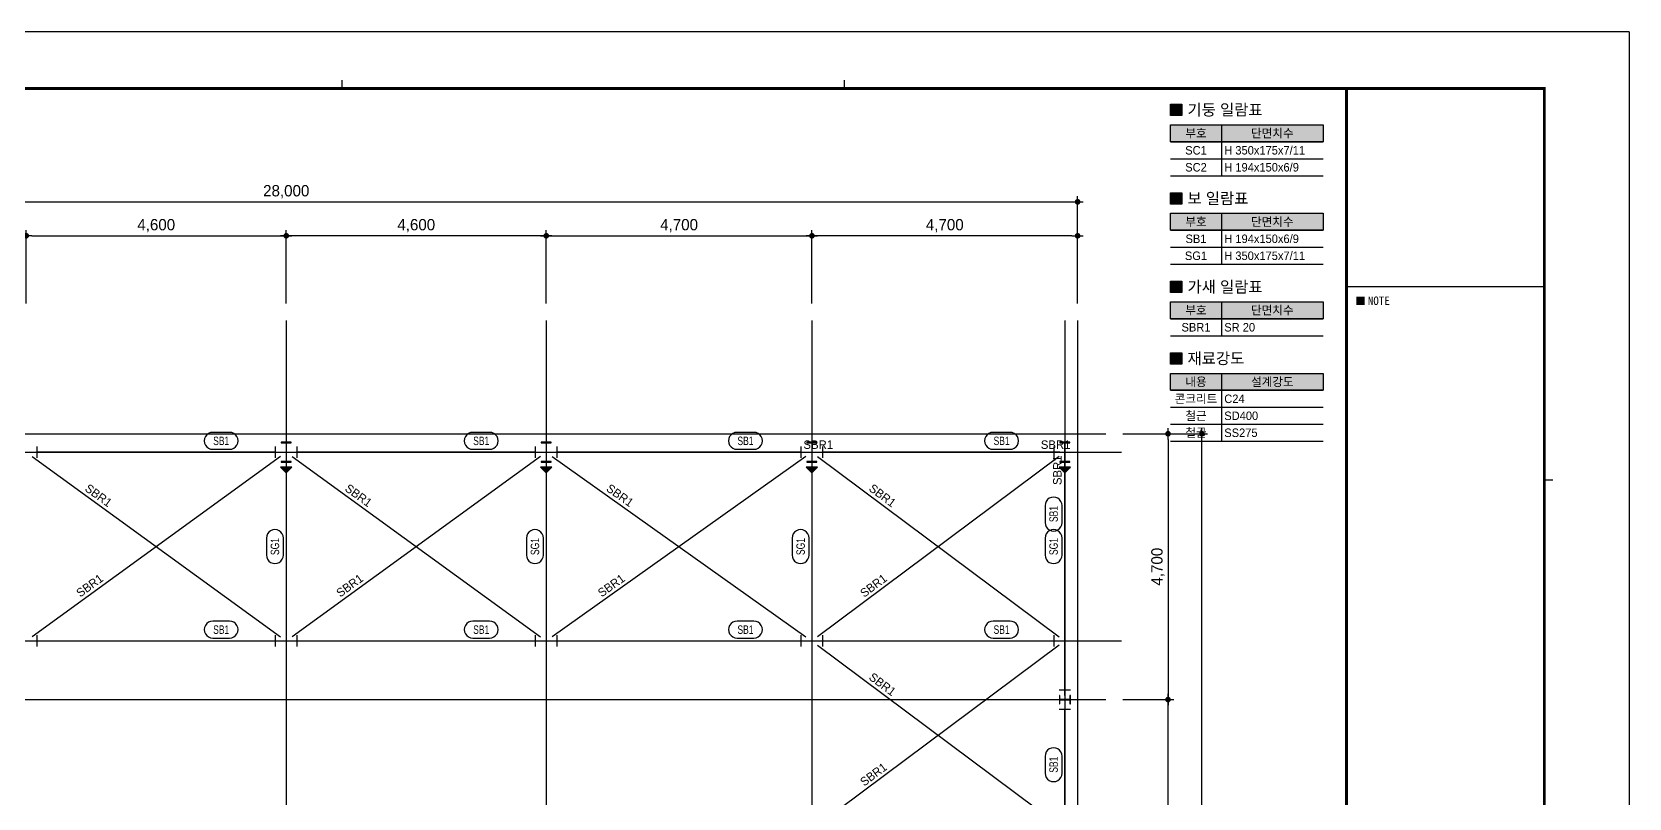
# Model space of a CAD drawing. Header units: millimetres. Extents: x 1296959 to 4552731, y -1798654 to -1542890.
# Drawn here: x 4440376 to 4468631, y -1615833 to -1602290 of the extents above; entities that cross this region are included whole.
import ezdxf
from ezdxf.enums import TextEntityAlignment as Align

# ---------------------------------------------------------------- set-up
doc = ezdxf.new("R2010")
doc.units = ezdxf.units.MM
doc.header["$LTSCALE"] = 100
doc.header["$PDMODE"] = 3
doc.header["$PDSIZE"] = 500
doc.linetypes.add('CEN', pattern=[62, 60, -1, 0, -1])
doc.linetypes.add('HID', pattern=[2.3, 1.5, -0.8])
for name, color, linetype in [('G-AXIS-CEN', 1, 'CEN'), ('G-AXIS-DIM', 7, 'Continuous'), ('G-ITBL-LIN', 7, 'Continuous'), ('G-ITBL-TEX', 3, 'Continuous'), ('INDEX', 7, 'Continuous'), ('S-BRACE-ELE', 70, 'Continuous'), ('S-BRACE-HID', 70, 'HID'), ('S-BRACE-SYM', 7, 'Continuous'), ('S-SBEAM SINGLE-LIN', 2, 'Continuous'), ('S-SBEAM-ELE', 7, 'Continuous'), ('S-SBEAM-SYM', 7, 'Continuous'), ('S-SCOLM-ELE', 7, 'Continuous'), ('지시선', 1, 'Continuous')]:
    doc.layers.add(name, color=color, linetype=linetype)
doc.layers.add('G-ITBL-HAT', color=251, linetype='Continuous', transparency=0.3)
doc.layers.add('G-REGION-VIEW', color=145, linetype='Continuous', plot=False)
doc.styles.add('TEXT', font='')
doc.styles.add('나눔고딕', font='나눔고딕.ttf')
doc.styles.add('돋움체', font='gulim.ttc')
doc.styles.get('TEXT').set_extended_font_data('DotumChe')
doc.dimstyles.new('G-AXIS-DIM', dxfattribs={"dimtxt": 2, "dimasz": 1, "dimexe": 1, "dimexo": 1, "dimgap": 0.5, "dimtad": 1, "dimdec": 0, "dimzin": 0, "dimdsep": 46, "dimlunit": 6, "dimtxsty": '나눔고딕', "dimblk": 'DOT1', "dimcen": 1, "dimclrt": 3, "dimadec": 0, "dimazin": 0, "dimtfac": 1, "dimtdec": 0, "dimtix": 1, "dimtmove": 2, "dimatfit": 0, "dimfxl": 1, "dimtolj": 1, "dimtzin": 0, "dimarcsym": 2})

# ---------------------------------------------------------------- blocks, each defined once
blk = doc.blocks.new('DOT1')
blk.add_line((-1, 0), (1, 0))
at = {"color": 0, "linetype": 'ByBlock', "const_width": 0.5}
blk.add_lwpolyline([(-0.25, 0, 1), (0.25, 0, 1)], format="xyb", close=True, dxfattribs=at)
blk = doc.blocks.new('*D229')
at = {"layer": 'Defpoints', "color": 0, "transparency": 16777216}
for p in [(4444875, -1605893), (4440275, -1607193), (4444875, -1607193)]:
    blk.add_point(p, dxfattribs=at)
at = {"layer": 'G-AXIS-DIM', "color": 0, "lineweight": -2, "ltscale": 100, "transparency": 16777216}
for p, q in [((4440275, -1607093), (4440275, -1605793)), ((4440375, -1605893), (4444775, -1605893)), ((4444875, -1607093), (4444875, -1605793))]:
    blk.add_line(p, q, dxfattribs=at)
at = {"layer": 'G-AXIS-DIM', "color": 0, "linetype": 'ByBlock', "lineweight": -2, "transparency": 16777216, "xscale": 100, "yscale": 100, "zscale": 100, "rotation": 180}
blk.add_blockref('DOT1', (4440275, -1605893), dxfattribs=at)
at = {"layer": 'G-AXIS-DIM', "color": 0, "linetype": 'ByBlock', "lineweight": -2, "transparency": 16777216, "xscale": 100, "yscale": 100, "zscale": 100}
blk.add_blockref('DOT1', (4444875, -1605893), dxfattribs=at)
at = {"layer": 'G-AXIS-DIM', "color": 3, "transparency": 16777216, "insert": (4442575, -1605715), "char_height": 200, "attachment_point": 5, "style": '나눔고딕'}
blk.add_mtext('\\A1;4,600', dxfattribs=at)
blk = doc.blocks.new('*D231')
at = {"layer": 'Defpoints', "color": 0, "transparency": 16777216}
for p in [(4454175, -1605893), (4449475, -1607193), (4454175, -1607193)]:
    blk.add_point(p, dxfattribs=at)
at = {"layer": 'G-AXIS-DIM', "color": 0, "lineweight": -2, "ltscale": 100, "transparency": 16777216}
for p, q in [((4449475, -1607093), (4449475, -1605793)), ((4449575, -1605893), (4454075, -1605893)), ((4454175, -1607093), (4454175, -1605793))]:
    blk.add_line(p, q, dxfattribs=at)
at = {"layer": 'G-AXIS-DIM', "color": 0, "linetype": 'ByBlock', "lineweight": -2, "transparency": 16777216, "xscale": 100, "yscale": 100, "zscale": 100, "rotation": 180}
blk.add_blockref('DOT1', (4449475, -1605893), dxfattribs=at)
at = {"layer": 'G-AXIS-DIM', "color": 0, "linetype": 'ByBlock', "lineweight": -2, "transparency": 16777216, "xscale": 100, "yscale": 100, "zscale": 100}
blk.add_blockref('DOT1', (4454175, -1605893), dxfattribs=at)
at = {"layer": 'G-AXIS-DIM', "color": 3, "transparency": 16777216, "insert": (4451825, -1605715), "char_height": 200, "attachment_point": 5, "style": '나눔고딕'}
blk.add_mtext('\\A1;4,700', dxfattribs=at)
blk = doc.blocks.new('*D232')
at = {"layer": 'Defpoints', "color": 0, "transparency": 16777216}
for p in [(4459575, -1609393), (4461075, -1609393), (4459575, -1623393)]:
    blk.add_point(p, dxfattribs=at)
at = {"layer": 'G-AXIS-DIM', "color": 0, "lineweight": -2, "ltscale": 100, "transparency": 16777216}
for p, q in [((4459675, -1609393), (4461175, -1609393)), ((4461075, -1623293), (4461075, -1609493)), ((4459675, -1623393), (4461175, -1623393))]:
    blk.add_line(p, q, dxfattribs=at)
at = {"layer": 'G-AXIS-DIM', "color": 0, "linetype": 'ByBlock', "lineweight": -2, "transparency": 16777216, "xscale": 100, "yscale": 100, "zscale": 100}
for p, rotation in [((4461075, -1609393), 90), ((4461075, -1623393), 270)]:
    blk.add_blockref('DOT1', p, dxfattribs=dict(at, rotation=rotation))
at = {"layer": 'G-AXIS-DIM', "color": 3, "transparency": 16777216, "insert": (4460897, -1616393), "char_height": 200, "attachment_point": 5, "rotation": 90, "style": '나눔고딕'}
blk.add_mtext('\\A1;14,000', dxfattribs=at)
blk = doc.blocks.new('*D233')
at = {"layer": 'Defpoints', "color": 0, "transparency": 16777216}
for p in [(4454175, -1605893), (4454175, -1607193), (4458875, -1607193)]:
    blk.add_point(p, dxfattribs=at)
at = {"layer": 'G-AXIS-DIM', "color": 0, "lineweight": -2, "ltscale": 100, "transparency": 16777216}
for p, q in [((4454175, -1607093), (4454175, -1605793)), ((4458775, -1605893), (4454275, -1605893)), ((4458875, -1607093), (4458875, -1605793))]:
    blk.add_line(p, q, dxfattribs=at)
at = {"layer": 'G-AXIS-DIM', "color": 0, "linetype": 'ByBlock', "lineweight": -2, "transparency": 16777216, "xscale": 100, "yscale": 100, "zscale": 100, "rotation": 180}
blk.add_blockref('DOT1', (4454175, -1605893), dxfattribs=at)
at = {"layer": 'G-AXIS-DIM', "color": 0, "linetype": 'ByBlock', "lineweight": -2, "transparency": 16777216, "xscale": 100, "yscale": 100, "zscale": 100}
blk.add_blockref('DOT1', (4458875, -1605893), dxfattribs=at)
at = {"layer": 'G-AXIS-DIM', "color": 3, "transparency": 16777216, "insert": (4456525, -1605715), "char_height": 200, "attachment_point": 5, "style": '나눔고딕'}
blk.add_mtext('\\A1;4,700', dxfattribs=at)
blk = doc.blocks.new('*D235')
at = {"layer": 'Defpoints', "color": 0, "transparency": 16777216}
for p in [(4444875, -1605893), (4444875, -1607193), (4449475, -1607193)]:
    blk.add_point(p, dxfattribs=at)
at = {"layer": 'G-AXIS-DIM', "color": 0, "lineweight": -2, "ltscale": 100, "transparency": 16777216}
for p, q in [((4444875, -1607093), (4444875, -1605793)), ((4449375, -1605893), (4444975, -1605893)), ((4449475, -1607093), (4449475, -1605793))]:
    blk.add_line(p, q, dxfattribs=at)
at = {"layer": 'G-AXIS-DIM', "color": 0, "linetype": 'ByBlock', "lineweight": -2, "transparency": 16777216, "xscale": 100, "yscale": 100, "zscale": 100, "rotation": 180}
blk.add_blockref('DOT1', (4444875, -1605893), dxfattribs=at)
at = {"layer": 'G-AXIS-DIM', "color": 0, "linetype": 'ByBlock', "lineweight": -2, "transparency": 16777216, "xscale": 100, "yscale": 100, "zscale": 100}
blk.add_blockref('DOT1', (4449475, -1605893), dxfattribs=at)
at = {"layer": 'G-AXIS-DIM', "color": 3, "transparency": 16777216, "insert": (4447175, -1605715), "char_height": 200, "attachment_point": 5, "style": '나눔고딕'}
blk.add_mtext('\\A1;4,600', dxfattribs=at)
blk = doc.blocks.new('*D241')
at = {"layer": 'Defpoints', "color": 0, "transparency": 16777216}
for p in [(4459575, -1614093), (4460475, -1614093), (4459575, -1618693)]:
    blk.add_point(p, dxfattribs=at)
at = {"layer": 'G-AXIS-DIM', "color": 0, "lineweight": -2, "ltscale": 100, "transparency": 16777216}
for p, q in [((4459675, -1614093), (4460575, -1614093)), ((4460475, -1618593), (4460475, -1614193)), ((4459675, -1618693), (4460575, -1618693))]:
    blk.add_line(p, q, dxfattribs=at)
at = {"layer": 'G-AXIS-DIM', "color": 0, "linetype": 'ByBlock', "lineweight": -2, "transparency": 16777216, "xscale": 100, "yscale": 100, "zscale": 100}
for p, rotation in [((4460475, -1614093), 90), ((4460475, -1618693), 270)]:
    blk.add_blockref('DOT1', p, dxfattribs=dict(at, rotation=rotation))
at = {"layer": 'G-AXIS-DIM', "color": 3, "transparency": 16777216, "insert": (4460296, -1616393), "char_height": 200, "attachment_point": 5, "rotation": 90, "style": '나눔고딕'}
blk.add_mtext('\\A1;4,600', dxfattribs=at)
blk = doc.blocks.new('*D243')
at = {"layer": 'Defpoints', "color": 0, "transparency": 16777216}
for p in [(4459575, -1609393), (4459575, -1614093), (4460475, -1614093)]:
    blk.add_point(p, dxfattribs=at)
at = {"layer": 'G-AXIS-DIM', "color": 0, "lineweight": -2, "ltscale": 100, "transparency": 16777216}
for p, q in [((4459675, -1609393), (4460575, -1609393)), ((4460475, -1609493), (4460475, -1613993)), ((4459675, -1614093), (4460575, -1614093))]:
    blk.add_line(p, q, dxfattribs=at)
at = {"layer": 'G-AXIS-DIM', "color": 0, "linetype": 'ByBlock', "lineweight": -2, "transparency": 16777216, "xscale": 100, "yscale": 100, "zscale": 100}
for p, rotation in [((4460475, -1609393), 90), ((4460475, -1614093), 270)]:
    blk.add_blockref('DOT1', p, dxfattribs=dict(at, rotation=rotation))
at = {"layer": 'G-AXIS-DIM', "color": 3, "transparency": 16777216, "insert": (4460297, -1611743), "char_height": 200, "attachment_point": 5, "rotation": 90, "style": '나눔고딕'}
blk.add_mtext('\\A1;4,700', dxfattribs=at)
blk = doc.blocks.new('*D247')
at = {"layer": 'Defpoints', "color": 0, "transparency": 16777216}
for p in [(4458875, -1605293), (4430875, -1607193), (4458875, -1607193)]:
    blk.add_point(p, dxfattribs=at)
at = {"layer": 'G-AXIS-DIM', "color": 0, "lineweight": -2, "ltscale": 100, "transparency": 16777216}
for p, q in [((4430875, -1607093), (4430875, -1605193)), ((4430975, -1605293), (4458775, -1605293)), ((4458875, -1607093), (4458875, -1605193))]:
    blk.add_line(p, q, dxfattribs=at)
at = {"layer": 'G-AXIS-DIM', "color": 0, "linetype": 'ByBlock', "lineweight": -2, "transparency": 16777216, "xscale": 100, "yscale": 100, "zscale": 100, "rotation": 180}
blk.add_blockref('DOT1', (4430875, -1605293), dxfattribs=at)
at = {"layer": 'G-AXIS-DIM', "color": 0, "linetype": 'ByBlock', "lineweight": -2, "transparency": 16777216, "xscale": 100, "yscale": 100, "zscale": 100}
blk.add_blockref('DOT1', (4458875, -1605293), dxfattribs=at)
at = {"layer": 'G-AXIS-DIM', "color": 3, "transparency": 16777216, "insert": (4444875, -1605115), "char_height": 200, "attachment_point": 5, "style": '나눔고딕'}
blk.add_mtext('\\A1;28,000', dxfattribs=at)
blk = doc.blocks.new('S-SYMBLOCK FRAENDREL-SINGLE-FIX-00', base_point=(129850, 24300))
at = {"layer": 'S-SBEAM-SYM', "ltscale": 100}
h = blk.add_hatch(color=256, dxfattribs=at)
h.dxf.hatch_style = 1
h.paths.add_polyline_path([(129850, 24300), (129750, 24400), (129750, 24200)])
at = {"layer": 'S-SBEAM-ELE', "ltscale": 100}
blk.add_lwpolyline([(129850, 24300), (129750, 24400), (129750, 24200), (129850, 24300)], dxfattribs=at)
blk = doc.blocks.new('S-FRAENDREL-SINGLE-PIN-SYM 01', base_point=(129750, 23768))
at = {"layer": '지시선', "ltscale": 100}
blk.add_line((129750, 23868), (129750, 23668), dxfattribs=at)
blk = doc.blocks.new('S-MEMBER GROUP-SYM 03', base_point=(33216.66, -59858.99))
blk.add_lwpolyline([(33215.16, -59860.49), (33218.15, -59860.49, 1.003005), (33218.15, -59857.49), (33215.16, -59857.49, 1.003005), (33215.16, -59860.49, 1)], format="xyb")
at = {"color": 3, "style": '나눔고딕', "width": 0.75}
blk.add_attdef('□', text='', height=1.5, dxfattribs=at).set_placement((33216.66, -59858.99), align=Align.MIDDLE_CENTER)
blk = doc.blocks.new('S-MEMBER GROUP-SYM 11', base_point=(59725, 17575))
at = {"color": 3, "ltscale": 10000, "style": '나눔고딕'}
blk.add_attdef('□', text='', height=1.5, dxfattribs=at).set_placement((59725, 17575), align=Align.MIDDLE_CENTER)

msp = doc.modelspace()

# ---------------------------------------------------------------- hatches: boundary and pattern name
msp.add_hatch(color=3).paths.add_polyline_path([(4463953.98, -1606966.64), (4463803.98, -1606966.64), (4463803.98, -1607116.64), (4463953.98, -1607116.64)])
msp.add_hatch(color=3).paths.add_polyline_path([(4463953.98, -1606966.64), (4463803.98, -1606966.64), (4463803.98, -1607116.64), (4463953.98, -1607116.64)])
at = {"layer": 'G-ITBL-HAT', "ltscale": 100}
for color, points in [(252, [(4460519.81, -1603565.71), (4460719.81, -1603565.71), (4460719.81, -1603765.71), (4460519.81, -1603765.71)]), (256, [(4460519.81, -1603931.71), (4463219.81, -1603931.71), (4463219.81, -1604231.71), (4460519.81, -1604231.71)]), (252, [(4460519.81, -1605131.71), (4460719.81, -1605131.71), (4460719.81, -1605331.71), (4460519.81, -1605331.71)]), (256, [(4460519.81, -1605496.11), (4463219.81, -1605496.11), (4463219.81, -1605796.11), (4460519.81, -1605796.11)]), (252, [(4460519.81, -1606696.11), (4460719.81, -1606696.11), (4460719.81, -1606896.11), (4460519.81, -1606896.11)]), (256, [(4460519.81, -1607060.51), (4463219.81, -1607060.51), (4463219.81, -1607360.51), (4460519.81, -1607360.51)]), (252, [(4460519.81, -1607960.51), (4460719.81, -1607960.51), (4460719.81, -1608160.51), (4460519.81, -1608160.51)]), (256, [(4460519.81, -1608325.31), (4463219.81, -1608325.31), (4463219.81, -1608625.31), (4460519.81, -1608625.31)])]:
    msp.add_hatch(color=color, dxfattribs=at).paths.add_polyline_path(points)

# ---------------------------------------------------------------- linework, layer by layer
at = {"color": 5}
for q in [(4426580.99, -1602289.74), (4468630.99, -1631989.74)]:
    msp.add_line((4468630.99, -1602289.74), q, dxfattribs=at)
for p, q in [((4445855.99, -1603139.74), (4445855.99, -1603289.74)), ((4454743.99, -1603139.74), (4454743.99, -1603289.74)), ((4463630.99, -1606789.74), (4467130.99, -1606789.74)), ((4467280.99, -1610214.74), (4467130.99, -1610214.74))]:
    msp.add_line(p, q)
at = {"color": 3, "const_width": 50}
msp.add_lwpolyline([(4467130.99, -1630989.74), (4428080.99, -1630989.74), (4428080.99, -1603289.74), (4467130.99, -1603289.74)], close=True, dxfattribs=at)
msp.add_lwpolyline([(4463630.99, -1630989.74), (4463630.99, -1603289.74)], dxfattribs=at)
at = {"layer": 'Defpoints', "color": 251, "ltscale": 100}
for points in [[(4460519.81, -1603931.71), (4463219.81, -1603931.71), (4463219.81, -1604231.71), (4460519.81, -1604231.71)], [(4460519.81, -1605496.11), (4463219.81, -1605496.11), (4463219.81, -1605796.11), (4460519.81, -1605796.11)], [(4460519.81, -1607060.51), (4463219.81, -1607060.51), (4463219.81, -1607360.51), (4460519.81, -1607360.51)], [(4460519.81, -1608325.31), (4463219.81, -1608325.31), (4463219.81, -1608625.31), (4460519.81, -1608625.31)]]:
    msp.add_lwpolyline(points, close=True, dxfattribs=at)
at = {"layer": 'G-AXIS-CEN', "ltscale": 100}
for p, q in [((4444874.56, -1607393.21), (4444874.56, -1625393.21)), ((4449474.56, -1607393.21), (4449474.56, -1625393.21)), ((4454174.56, -1607393.21), (4454174.56, -1625393.21)), ((4458649.56, -1607393.21), (4458649.56, -1625393.21)), ((4458874.56, -1607393.21), (4458874.56, -1625393.21)), ((4458649.56, -1608718.21), (4458649.56, -1615093.21)), ((4430374.56, -1609393.21), (4459374.56, -1609393.21)), ((4430374.56, -1609718.21), (4459374.56, -1609718.21)), ((4434574.56, -1609718.21), (4441274.56, -1609718.21)), ((4434574.56, -1609718.21), (4441274.56, -1609718.21)), ((4439274.56, -1609718.21), (4445874.56, -1609718.21)), ((4439274.56, -1609718.21), (4445874.56, -1609718.21)), ((4443874.56, -1609718.21), (4450474.56, -1609718.21)), ((4443874.56, -1609718.21), (4450474.56, -1609718.21)), ((4448474.56, -1609718.21), (4455174.56, -1609718.21)), ((4448474.56, -1609718.21), (4455174.56, -1609718.21)), ((4453174.56, -1609718.21), (4459649.56, -1609718.21)), ((4453174.56, -1609718.21), (4459649.56, -1609718.21)), ((4434574.56, -1613055.71), (4441274.56, -1613055.71)), ((4439274.56, -1613055.71), (4445874.56, -1613055.71)), ((4443874.56, -1613055.71), (4450474.56, -1613055.71)), ((4448474.56, -1613055.71), (4455174.56, -1613055.71)), ((4453174.56, -1613055.71), (4459649.56, -1613055.71)), ((4458649.56, -1613093.21), (4458649.56, -1619693.21)), ((4430374.56, -1614093.21), (4459374.56, -1614093.21))]:
    msp.add_line(p, q, dxfattribs=at)
at = {"layer": 'G-ITBL-LIN', "ltscale": 100}
for p, q in [((4460519.81, -1603931.71), (4463219.81, -1603931.71)), ((4461419.81, -1603931.71), (4461419.81, -1604831.71)), ((4460519.81, -1604231.71), (4463219.81, -1604231.71)), ((4460519.81, -1604531.71), (4463219.81, -1604531.71)), ((4460519.81, -1604831.71), (4463219.81, -1604831.71)), ((4460519.81, -1605496.11), (4463219.81, -1605496.11)), ((4461419.81, -1605496.11), (4461419.81, -1606396.11)), ((4460519.81, -1605796.11), (4463219.81, -1605796.11)), ((4460519.81, -1606096.11), (4463219.81, -1606096.11)), ((4460519.81, -1606396.11), (4463219.81, -1606396.11)), ((4460519.81, -1607060.51), (4463219.81, -1607060.51)), ((4461419.81, -1607060.51), (4461419.81, -1607660.51)), ((4460519.81, -1607360.51), (4463219.81, -1607360.51)), ((4460519.81, -1607660.51), (4463219.81, -1607660.51)), ((4460519.81, -1608325.31), (4463219.81, -1608325.31)), ((4461419.81, -1608325.31), (4461419.81, -1609525.31)), ((4460519.81, -1608625.31), (4463219.81, -1608625.31)), ((4460519.81, -1608925.31), (4463219.81, -1608925.31)), ((4460519.81, -1609225.31), (4463219.81, -1609225.31)), ((4460519.81, -1609525.31), (4463219.81, -1609525.31))]:
    msp.add_line(p, q, dxfattribs=at)
at = {"layer": 'G-ITBL-LIN', "color": 3, "ltscale": 100}
for points in [[(4460519.81, -1603565.71), (4460719.81, -1603565.71), (4460719.81, -1603765.71), (4460519.81, -1603765.71)], [(4460519.81, -1605131.71), (4460719.81, -1605131.71), (4460719.81, -1605331.71), (4460519.81, -1605331.71)], [(4460519.81, -1606696.11), (4460719.81, -1606696.11), (4460719.81, -1606896.11), (4460519.81, -1606896.11)], [(4460519.81, -1607960.51), (4460719.81, -1607960.51), (4460719.81, -1608160.51), (4460519.81, -1608160.51)]]:
    msp.add_lwpolyline(points, close=True, dxfattribs=at)
at = {"layer": 'G-REGION-VIEW', "ltscale": 100}
msp.add_lwpolyline([(4428080.99, -1630989.74), (4467130.99, -1630989.74), (4467130.99, -1603289.74), (4428080.99, -1603289.74)], close=True, dxfattribs=at)
at = {"layer": 'S-BRACE-ELE', "ltscale": 100}
for p, q in [((4444771.19, -1609793.21), (4440377.93, -1612980.71)), ((4440377.93, -1609793.21), (4444771.19, -1612980.71)), ((4444977.93, -1609793.21), (4449371.19, -1612980.71)), ((4449371.19, -1609793.21), (4444977.93, -1612980.71)), ((4454068.94, -1609793.21), (4449580.18, -1612980.71)), ((4449580.18, -1609793.21), (4454068.94, -1612980.71)), ((4454262.06, -1609718.21), (4454362.06, -1609718.21)), ((4454275.12, -1609793.21), (4458549, -1612980.71)), ((4458549, -1609793.21), (4454275.12, -1612980.71)), ((4458562.06, -1609718.21), (4458462.06, -1609718.21)), ((4458649.56, -1609893.21), (4458649.56, -1610086.31)), ((4458549, -1613130.71), (4454275.12, -1616318.21)), ((4454275.12, -1613130.71), (4458549, -1616318.21))]:
    msp.add_line(p, q, dxfattribs=at)
at = {"layer": 'S-BRACE-HID', "ltscale": 100}
for p, q in [((4454362.06, -1609718.21), (4458385.83, -1609718.21)), ((4457003.27, -1609718.21), (4454370.79, -1609718.21)), ((4458462.06, -1609718.21), (4454438.29, -1609718.21)), ((4455820.85, -1609718.21), (4458453.33, -1609718.21)), ((4458649.56, -1612483.56), (4458649.56, -1609909.91)), ((4458649.56, -1614018.21), (4458649.56, -1610077.47)), ((4458649.56, -1610086.31), (4458649.56, -1613599.05)), ((4458649.56, -1611327.86), (4458649.56, -1613901.52))]:
    msp.add_line(p, q, dxfattribs=at)
at = {"layer": 'S-SBEAM SINGLE-LIN', "ltscale": 100}
for p, q in [((4440462.06, -1609718.21), (4444687.06, -1609718.21)), ((4444687.06, -1609718.21), (4440462.06, -1609718.21)), ((4445062.06, -1609718.21), (4449287.06, -1609718.21)), ((4449287.06, -1609718.21), (4445062.06, -1609718.21)), ((4449662.06, -1609718.21), (4453987.06, -1609718.21)), ((4453987.06, -1609718.21), (4449662.06, -1609718.21)), ((4454362.06, -1609718.21), (4458462.06, -1609718.21)), ((4458462.06, -1609718.21), (4454362.06, -1609718.21)), ((4444874.56, -1610086.31), (4444874.56, -1616393.21)), ((4449474.56, -1610086.31), (4449474.56, -1616393.21)), ((4454174.56, -1610086.31), (4454174.56, -1616393.21)), ((4458649.56, -1613918.21), (4458649.56, -1609993.21)), ((4458649.56, -1610086.31), (4458649.56, -1616393.21)), ((4440462.06, -1613055.71), (4444687.06, -1613055.71)), ((4445062.06, -1613055.71), (4449287.06, -1613055.71)), ((4449662.06, -1613055.71), (4453987.06, -1613055.71)), ((4454362.06, -1613055.71), (4458462.06, -1613055.71)), ((4458649.56, -1618518.21), (4458649.56, -1614268.21))]:
    msp.add_line(p, q, dxfattribs=at)
at = {"layer": 'S-SCOLM-ELE', "ltscale": 100}
for p, q in [((4444787.06, -1609543.21), (4444787.06, -1609554.21)), ((4444962.06, -1609543.21), (4444787.06, -1609543.21)), ((4444787.06, -1609554.21), (4444871.06, -1609554.21)), ((4444871.06, -1609554.21), (4444871.06, -1609882.21)), ((4444878.06, -1609554.21), (4444962.06, -1609554.21)), ((4444878.06, -1609882.21), (4444878.06, -1609554.21)), ((4444962.06, -1609554.21), (4444962.06, -1609543.21)), ((4449387.06, -1609543.21), (4449387.06, -1609554.21)), ((4449562.06, -1609543.21), (4449387.06, -1609543.21)), ((4449387.06, -1609554.21), (4449471.06, -1609554.21)), ((4449471.06, -1609554.21), (4449471.06, -1609882.21)), ((4449478.06, -1609554.21), (4449562.06, -1609554.21)), ((4449478.06, -1609882.21), (4449478.06, -1609554.21)), ((4449562.06, -1609554.21), (4449562.06, -1609543.21)), ((4454087.06, -1609543.21), (4454087.06, -1609554.21)), ((4454262.06, -1609543.21), (4454087.06, -1609543.21)), ((4454087.06, -1609554.21), (4454171.06, -1609554.21)), ((4454171.06, -1609554.21), (4454171.06, -1609882.21)), ((4454178.06, -1609554.21), (4454262.06, -1609554.21)), ((4454178.06, -1609882.21), (4454178.06, -1609554.21)), ((4454262.06, -1609554.21), (4454262.06, -1609543.21)), ((4458562.06, -1609543.21), (4458562.06, -1609554.21)), ((4458737.06, -1609543.21), (4458562.06, -1609543.21)), ((4458562.06, -1609554.21), (4458646.06, -1609554.21)), ((4458646.06, -1609554.21), (4458646.06, -1609882.21)), ((4458653.06, -1609554.21), (4458737.06, -1609554.21)), ((4458653.06, -1609882.21), (4458653.06, -1609554.21)), ((4458737.06, -1609554.21), (4458737.06, -1609543.21)), ((4444787.06, -1609882.21), (4444787.06, -1609893.21)), ((4444871.06, -1609882.21), (4444787.06, -1609882.21)), ((4444787.06, -1609893.21), (4444962.06, -1609893.21)), ((4444962.06, -1609882.21), (4444878.06, -1609882.21)), ((4444962.06, -1609893.21), (4444962.06, -1609882.21)), ((4449387.06, -1609882.21), (4449387.06, -1609893.21)), ((4449471.06, -1609882.21), (4449387.06, -1609882.21)), ((4449387.06, -1609893.21), (4449562.06, -1609893.21)), ((4449562.06, -1609882.21), (4449478.06, -1609882.21)), ((4449562.06, -1609893.21), (4449562.06, -1609882.21)), ((4454087.06, -1609882.21), (4454087.06, -1609893.21)), ((4454171.06, -1609882.21), (4454087.06, -1609882.21)), ((4454087.06, -1609893.21), (4454262.06, -1609893.21)), ((4454262.06, -1609882.21), (4454178.06, -1609882.21)), ((4454262.06, -1609893.21), (4454262.06, -1609882.21)), ((4458562.06, -1609882.21), (4458562.06, -1609893.21)), ((4458646.06, -1609882.21), (4458562.06, -1609882.21)), ((4458562.06, -1609893.21), (4458737.06, -1609893.21)), ((4458737.06, -1609882.21), (4458653.06, -1609882.21)), ((4458737.06, -1609893.21), (4458737.06, -1609882.21)), ((4458552.56, -1614018.21), (4458552.56, -1614168.21)), ((4458561.56, -1614018.21), (4458552.56, -1614018.21)), ((4458552.56, -1614168.21), (4458561.56, -1614168.21)), ((4458561.56, -1614090.21), (4458561.56, -1614018.21)), ((4458737.56, -1614090.21), (4458561.56, -1614090.21)), ((4458561.56, -1614096.21), (4458737.56, -1614096.21)), ((4458561.56, -1614168.21), (4458561.56, -1614096.21)), ((4458737.56, -1614018.21), (4458737.56, -1614090.21)), ((4458746.56, -1614018.21), (4458737.56, -1614018.21)), ((4458737.56, -1614096.21), (4458737.56, -1614168.21)), ((4458737.56, -1614168.21), (4458746.56, -1614168.21)), ((4458746.56, -1614168.21), (4458746.56, -1614018.21))]:
    msp.add_line(p, q, dxfattribs=at)

# ---------------------------------------------------------------- block references
at = {"layer": 'INDEX', "ltscale": 100, "rotation": 270}
for p in [(4444874.56, -1610086.31), (4449474.56, -1610086.31), (4454174.56, -1610086.31), (4458649.56, -1610086.31)]:
    msp.add_blockref('S-SYMBLOCK FRAENDREL-SINGLE-FIX-00', p, dxfattribs=at)
at = {"layer": 'S-BRACE-SYM', "ltscale": 100}
ref = msp.add_blockref('S-MEMBER GROUP-SYM 11', (4454287.06, -1609585.56), dxfattribs=dict(at, xscale=100, yscale=100, zscale=100))
ref.add_attrib('PD1', 'SBR1', dxfattribs={"layer": '0', "color": 3, "ltscale": 10000, "height": 150, "style": '나눔고딕'}).set_placement((4454287.06, -1609585.56), align=Align.MIDDLE_CENTER)
ref = msp.add_blockref('S-MEMBER GROUP-SYM 11', (4458487.06, -1609585.56), dxfattribs=dict(at, xscale=100, yscale=100, zscale=100))
ref.add_attrib('PD1', 'SBR1', dxfattribs={"layer": '0', "color": 3, "ltscale": 10000, "height": 150, "style": '나눔고딕'}).set_placement((4458487.06, -1609585.56), align=Align.MIDDLE_CENTER)
ref = msp.add_blockref('S-MEMBER GROUP-SYM 11', (4458516.91, -1610038.04), dxfattribs=dict(at, xscale=100, yscale=100, zscale=100, rotation=90))
ref.add_attrib('PD1', 'SBR1', dxfattribs={"layer": '0', "color": 3, "ltscale": 10000, "height": 150, "rotation": 90, "style": '나눔고딕'}).set_placement((4458516.91, -1610038.04), align=Align.MIDDLE_CENTER)
ref = msp.add_blockref('S-MEMBER GROUP-SYM 11', (4441554.14, -1610482.72), dxfattribs=dict(at, xscale=100.0000000026521, yscale=100.0000000026521, zscale=100.0000000026521, rotation=324.0374827422983))
ref.add_attrib('PD1', 'SBR1', dxfattribs={"layer": '0', "color": 3, "ltscale": 10000, "height": 150, "rotation": 324.037483, "style": '나눔고딕'}).set_placement((4441554.14, -1610482.72), align=Align.MIDDLE_CENTER)
ref = msp.add_blockref('S-MEMBER GROUP-SYM 11', (4446154.14, -1610482.72), dxfattribs=dict(at, xscale=100.0000000026521, yscale=100.0000000026521, zscale=100.0000000026521, rotation=324.0374827422983))
ref.add_attrib('PD1', 'SBR1', dxfattribs={"layer": '0', "color": 3, "ltscale": 10000, "height": 150, "rotation": 324.037483, "style": '나눔고딕'}).set_placement((4446154.14, -1610482.72), align=Align.MIDDLE_CENTER)
ref = msp.add_blockref('S-MEMBER GROUP-SYM 11', (4450779.17, -1610481.93), dxfattribs=dict(at, xscale=100.000000000706, yscale=100.000000000706, zscale=100.000000000706, rotation=324.621195906156))
ref.add_attrib('PD1', 'SBR1', dxfattribs={"layer": '0', "color": 3, "ltscale": 10000, "height": 150, "rotation": 324.621196, "style": '나눔고딕'}).set_placement((4450779.17, -1610481.93), align=Align.MIDDLE_CENTER)
ref = msp.add_blockref('S-MEMBER GROUP-SYM 11', (4455422.9, -1610483.75), dxfattribs=dict(at, xscale=99.99999999907776, yscale=99.99999999907776, zscale=99.99999999907776, rotation=323.2840539210336))
ref.add_attrib('PD1', 'SBR1', dxfattribs={"layer": '0', "color": 3, "ltscale": 10000, "height": 150, "rotation": 323.284054, "style": '나눔고딕'}).set_placement((4455422.9, -1610483.75), align=Align.MIDDLE_CENTER)
ref = msp.add_blockref('S-MEMBER GROUP-SYM 11', (4441398.35, -1612076.47), dxfattribs=dict(at, xscale=100.0000000025838, yscale=100.0000000025838, zscale=100.0000000025838, rotation=35.96251725764775))
ref.add_attrib('PD1', 'SBR1', dxfattribs={"layer": '0', "color": 3, "ltscale": 10000, "height": 150, "rotation": 35.962517, "style": '나눔고딕'}).set_placement((4441398.35, -1612076.47), align=Align.MIDDLE_CENTER)
ref = msp.add_blockref('S-MEMBER GROUP-SYM 11', (4445998.35, -1612076.47), dxfattribs=dict(at, xscale=100.0000000025838, yscale=100.0000000025838, zscale=100.0000000025838, rotation=35.96251725764775))
ref.add_attrib('PD1', 'SBR1', dxfattribs={"layer": '0', "color": 3, "ltscale": 10000, "height": 150, "rotation": 35.962517, "style": '나눔고딕'}).set_placement((4445998.35, -1612076.47), align=Align.MIDDLE_CENTER)
ref = msp.add_blockref('S-MEMBER GROUP-SYM 11', (4450625.57, -1612075.68), dxfattribs=dict(at, xscale=100.000000000706, yscale=100.000000000706, zscale=100.000000000706, rotation=35.37880409384408))
ref.add_attrib('PD1', 'SBR1', dxfattribs={"layer": '0', "color": 3, "ltscale": 10000, "height": 150, "rotation": 35.378804, "style": '나눔고딕'}).set_placement((4450625.57, -1612075.68), align=Align.MIDDLE_CENTER)
ref = msp.add_blockref('S-MEMBER GROUP-SYM 11', (4455264.29, -1612077.5), dxfattribs=dict(at, xscale=99.9999999990778, yscale=99.9999999990778, zscale=99.9999999990778, rotation=36.71594607896644))
ref.add_attrib('PD1', 'SBR1', dxfattribs={"layer": '0', "color": 3, "ltscale": 10000, "height": 150, "rotation": 36.715946, "style": '나눔고딕'}).set_placement((4455264.29, -1612077.5), align=Align.MIDDLE_CENTER)
ref = msp.add_blockref('S-MEMBER GROUP-SYM 11', (4455422.9, -1613821.25), dxfattribs=dict(at, xscale=99.99999999907776, yscale=99.99999999907776, zscale=99.99999999907776, rotation=323.2840539210336))
ref.add_attrib('PD1', 'SBR1', dxfattribs={"layer": '0', "color": 3, "ltscale": 10000, "height": 150, "rotation": 323.284054, "style": '나눔고딕'}).set_placement((4455422.9, -1613821.25), align=Align.MIDDLE_CENTER)
ref = msp.add_blockref('S-MEMBER GROUP-SYM 11', (4455264.29, -1615415), dxfattribs=dict(at, xscale=99.9999999990778, yscale=99.9999999990778, zscale=99.9999999990778, rotation=36.71594607896644))
ref.add_attrib('PD1', 'SBR1', dxfattribs={"layer": '0', "color": 3, "ltscale": 10000, "height": 150, "rotation": 36.715946, "style": '나눔고딕'}).set_placement((4455264.29, -1615415), align=Align.MIDDLE_CENTER)
at = {"layer": 'S-SBEAM-SYM', "ltscale": 100}
ref = msp.add_blockref('S-MEMBER GROUP-SYM 03', (4443724.56, -1609518.21), dxfattribs=dict(at, xscale=100, yscale=100, zscale=100))
ref.add_attrib('FG1', 'SB1', dxfattribs={"layer": '0', "color": 3, "height": 150, "style": '나눔고딕', "width": 0.75}).set_placement((4443724.56, -1609518.21), align=Align.MIDDLE_CENTER)
ref = msp.add_blockref('S-MEMBER GROUP-SYM 03', (4443724.56, -1609518.21), dxfattribs=dict(at, xscale=100, yscale=100, zscale=100))
ref.add_attrib('FG1', 'SB1', dxfattribs={"layer": '0', "color": 3, "height": 150, "style": '나눔고딕', "width": 0.75}).set_placement((4443724.56, -1609518.21), align=Align.MIDDLE_CENTER)
ref = msp.add_blockref('S-MEMBER GROUP-SYM 03', (4448324.56, -1609518.21), dxfattribs=dict(at, xscale=100, yscale=100, zscale=100))
ref.add_attrib('FG1', 'SB1', dxfattribs={"layer": '0', "color": 3, "height": 150, "style": '나눔고딕', "width": 0.75}).set_placement((4448324.56, -1609518.21), align=Align.MIDDLE_CENTER)
ref = msp.add_blockref('S-MEMBER GROUP-SYM 03', (4448324.56, -1609518.21), dxfattribs=dict(at, xscale=100, yscale=100, zscale=100))
ref.add_attrib('FG1', 'SB1', dxfattribs={"layer": '0', "color": 3, "height": 150, "style": '나눔고딕', "width": 0.75}).set_placement((4448324.56, -1609518.21), align=Align.MIDDLE_CENTER)
ref = msp.add_blockref('S-MEMBER GROUP-SYM 03', (4452999.56, -1609518.21), dxfattribs=dict(at, xscale=100, yscale=100, zscale=100))
ref.add_attrib('FG1', 'SB1', dxfattribs={"layer": '0', "color": 3, "height": 150, "style": '나눔고딕', "width": 0.75}).set_placement((4452999.56, -1609518.21), align=Align.MIDDLE_CENTER)
ref = msp.add_blockref('S-MEMBER GROUP-SYM 03', (4452999.56, -1609518.21), dxfattribs=dict(at, xscale=100, yscale=100, zscale=100))
ref.add_attrib('FG1', 'SB1', dxfattribs={"layer": '0', "color": 3, "height": 150, "style": '나눔고딕', "width": 0.75}).set_placement((4452999.56, -1609518.21), align=Align.MIDDLE_CENTER)
ref = msp.add_blockref('S-MEMBER GROUP-SYM 03', (4457530.81, -1609518.21), dxfattribs=dict(at, xscale=100, yscale=100, zscale=100))
ref.add_attrib('FG1', 'SB1', dxfattribs={"layer": '0', "color": 3, "height": 150, "style": '나눔고딕', "width": 0.75}).set_placement((4457530.81, -1609518.21), align=Align.MIDDLE_CENTER)
ref = msp.add_blockref('S-MEMBER GROUP-SYM 03', (4457530.81, -1609518.21), dxfattribs=dict(at, xscale=100, yscale=100, zscale=100))
ref.add_attrib('FG1', 'SB1', dxfattribs={"layer": '0', "color": 3, "height": 150, "style": '나눔고딕', "width": 0.75}).set_placement((4457530.81, -1609518.21), align=Align.MIDDLE_CENTER)
ref = msp.add_blockref('S-MEMBER GROUP-SYM 03', (4458449.56, -1610811.96), dxfattribs=dict(at, xscale=100, yscale=100, zscale=100, rotation=90))
ref.add_attrib('FG1', 'SB1', dxfattribs={"layer": '0', "color": 3, "height": 150, "rotation": 90, "style": '나눔고딕', "width": 0.75}).set_placement((4458449.56, -1610811.96), align=Align.MIDDLE_CENTER)
ref = msp.add_blockref('S-MEMBER GROUP-SYM 03', (4444674.56, -1611386.96), dxfattribs=dict(at, xscale=100, yscale=100, zscale=100, rotation=90))
ref.add_attrib('FG1', 'SG1', dxfattribs={"layer": '0', "color": 3, "height": 150, "rotation": 90, "style": '나눔고딕', "width": 0.75}).set_placement((4444674.56, -1611386.96), align=Align.MIDDLE_CENTER)
ref = msp.add_blockref('S-MEMBER GROUP-SYM 03', (4449274.56, -1611386.96), dxfattribs=dict(at, xscale=100, yscale=100, zscale=100, rotation=90))
ref.add_attrib('FG1', 'SG1', dxfattribs={"layer": '0', "color": 3, "height": 150, "rotation": 90, "style": '나눔고딕', "width": 0.75}).set_placement((4449274.56, -1611386.96), align=Align.MIDDLE_CENTER)
ref = msp.add_blockref('S-MEMBER GROUP-SYM 03', (4453974.56, -1611386.96), dxfattribs=dict(at, xscale=100, yscale=100, zscale=100, rotation=90))
ref.add_attrib('FG1', 'SG1', dxfattribs={"layer": '0', "color": 3, "height": 150, "rotation": 90, "style": '나눔고딕', "width": 0.75}).set_placement((4453974.56, -1611386.96), align=Align.MIDDLE_CENTER)
ref = msp.add_blockref('S-MEMBER GROUP-SYM 03', (4458449.56, -1611386.96), dxfattribs=dict(at, xscale=100, yscale=100, zscale=100, rotation=90))
ref.add_attrib('FG1', 'SG1', dxfattribs={"layer": '0', "color": 3, "height": 150, "rotation": 90, "style": '나눔고딕', "width": 0.75}).set_placement((4458449.56, -1611386.96), align=Align.MIDDLE_CENTER)
ref = msp.add_blockref('S-MEMBER GROUP-SYM 03', (4443724.56, -1612855.71), dxfattribs=dict(at, xscale=100, yscale=100, zscale=100))
ref.add_attrib('FG1', 'SB1', dxfattribs={"layer": '0', "color": 3, "height": 150, "style": '나눔고딕', "width": 0.75}).set_placement((4443724.56, -1612855.71), align=Align.MIDDLE_CENTER)
ref = msp.add_blockref('S-MEMBER GROUP-SYM 03', (4448324.56, -1612855.71), dxfattribs=dict(at, xscale=100, yscale=100, zscale=100))
ref.add_attrib('FG1', 'SB1', dxfattribs={"layer": '0', "color": 3, "height": 150, "style": '나눔고딕', "width": 0.75}).set_placement((4448324.56, -1612855.71), align=Align.MIDDLE_CENTER)
ref = msp.add_blockref('S-MEMBER GROUP-SYM 03', (4452999.56, -1612855.71), dxfattribs=dict(at, xscale=100, yscale=100, zscale=100))
ref.add_attrib('FG1', 'SB1', dxfattribs={"layer": '0', "color": 3, "height": 150, "style": '나눔고딕', "width": 0.75}).set_placement((4452999.56, -1612855.71), align=Align.MIDDLE_CENTER)
ref = msp.add_blockref('S-MEMBER GROUP-SYM 03', (4457530.81, -1612855.71), dxfattribs=dict(at, xscale=100, yscale=100, zscale=100))
ref.add_attrib('FG1', 'SB1', dxfattribs={"layer": '0', "color": 3, "height": 150, "style": '나눔고딕', "width": 0.75}).set_placement((4457530.81, -1612855.71), align=Align.MIDDLE_CENTER)
ref = msp.add_blockref('S-MEMBER GROUP-SYM 03', (4458449.56, -1615243.21), dxfattribs=dict(at, xscale=100, yscale=100, zscale=100, rotation=90))
ref.add_attrib('FG1', 'SB1', dxfattribs={"layer": '0', "color": 3, "height": 150, "rotation": 90, "style": '나눔고딕', "width": 0.75}).set_placement((4458449.56, -1615243.21), align=Align.MIDDLE_CENTER)
at = {"layer": '지시선', "ltscale": 100}
for p in [(4440462.06, -1609718.21), (4440462.06, -1609718.21), (4445062.06, -1609718.21), (4445062.06, -1609718.21), (4449662.06, -1609718.21), (4449662.06, -1609718.21), (4454362.06, -1609718.21), (4454362.06, -1609718.21), (4440462.06, -1613055.71), (4445062.06, -1613055.71), (4449662.06, -1613055.71), (4454362.06, -1613055.71)]:
    msp.add_blockref('S-FRAENDREL-SINGLE-PIN-SYM 01', p, dxfattribs=at)
for p, rotation in [((4444687.06, -1609718.21), 180), ((4444687.06, -1609718.21), 180), ((4449287.06, -1609718.21), 180), ((4449287.06, -1609718.21), 180), ((4453987.06, -1609718.21), 180), ((4453987.06, -1609718.21), 180), ((4458462.06, -1609718.21), 180), ((4458462.06, -1609718.21), 180), ((4458649.56, -1609993.21), 270), ((4444687.06, -1613055.71), 180), ((4449287.06, -1613055.71), 180), ((4453987.06, -1613055.71), 180), ((4458462.06, -1613055.71), 180), ((4458649.56, -1613918.21), 90), ((4458649.56, -1614268.21), 270)]:
    msp.add_blockref('S-FRAENDREL-SINGLE-PIN-SYM 01', p, dxfattribs=dict(at, rotation=rotation))

# ---------------------------------------------------------------- texts
at = {"color": 3, "style": 'TEXT'}
msp.add_text('NOTE', height=150, dxfattribs=at).set_placement((4464009.87, -1607041.64), align=Align.MIDDLE_LEFT)
at = {"layer": 'G-ITBL-TEX', "ltscale": 100, "style": '돋움체'}
for s, p in [('기둥 일람표', (4460819.81, -1603565.71)), ('보 일람표', (4460819.81, -1605131.71)), ('가새 일람표', (4460819.81, -1606696.11)), ('재료강도', (4460819.81, -1607960.51))]:
    msp.add_text(s, height=200, dxfattribs=at).set_placement(p, align=Align.TOP_LEFT)
for s, p in [('부호', (4460969.81, -1604081.71)), ('단면치수', (4462319.81, -1604081.71)), ('SC1', (4460969.81, -1604381.71)), ('SC2', (4460969.81, -1604681.71)), ('부호', (4460969.81, -1605646.11)), ('단면치수', (4462319.81, -1605646.11)), ('SB1', (4460969.81, -1605946.11)), ('SG1', (4460969.81, -1606246.11)), ('부호', (4460969.81, -1607210.51)), ('단면치수', (4462319.81, -1607210.51)), ('SBR1', (4460969.81, -1607510.51)), ('내용', (4460969.81, -1608475.31)), ('설계강도', (4462319.81, -1608475.31)), ('콘크리트', (4460969.81, -1608775.31)), ('철근', (4460969.81, -1609075.31)), ('철골', (4460969.81, -1609375.31))]:
    msp.add_text(s, height=150, dxfattribs=at).set_placement(p, align=Align.MIDDLE_CENTER)
for s, p in [('H 350x175x7/11', (4461469.81, -1604381.71)), ('H 194x150x6/9', (4461469.81, -1604681.71)), ('H 194x150x6/9', (4461469.81, -1605946.11)), ('H 350x175x7/11', (4461469.81, -1606246.11)), ('SR 20', (4461469.81, -1607510.51)), ('C24', (4461469.81, -1608775.31)), ('SD400', (4461469.81, -1609075.31)), ('SS275', (4461469.81, -1609375.31))]:
    msp.add_text(s, height=150, dxfattribs=at).set_placement(p, align=Align.MIDDLE_LEFT)

# ---------------------------------------------------------------- dimensions: what is measured, and where the dimension line sits
at = {"layer": 'G-AXIS-DIM', "ltscale": 100}
for base, p1, p2, picture, middle in [((4458874.56, -1605293.21), (4430874.56, -1607193.21), (4458874.56, -1607193.21), '*D247', (4444874.56, -1605115.03)), ((4444874.56, -1605893.21), (4440274.56, -1607193.21), (4444874.56, -1607193.21), '*D229', (4442574.56, -1605715.03)), ((4444874.56, -1605893.21), (4449474.56, -1607193.21), (4444874.56, -1607193.21), '*D235', (4447174.56, -1605715.03)), ((4454174.56, -1605893.21), (4449474.56, -1607193.21), (4454174.56, -1607193.21), '*D231', (4451824.56, -1605715.32)), ((4454174.56, -1605893.21), (4458874.56, -1607193.21), (4454174.56, -1607193.21), '*D233', (4456524.56, -1605715.32))]:
    dim = msp.add_linear_dim(base=base, p1=p1, p2=p2, dimstyle='G-AXIS-DIM', override={"dimscale": 100, "dimlfac": 1}, dxfattribs=at)
    dim.commit()
    dim.dimension.update_dxf_attribs({"geometry": picture, "text_midpoint": middle})
for base, p1, p2, picture, middle in [((4461074.56, -1609393.21), (4459574.56, -1623393.21), (4459574.56, -1609393.21), '*D232', (4460896.66, -1616393.21)), ((4460474.56, -1614093.21), (4459574.56, -1609393.21), (4459574.56, -1614093.21), '*D243', (4460296.66, -1611743.21)), ((4460474.56, -1614093.21), (4459574.56, -1618693.21), (4459574.56, -1614093.21), '*D241', (4460296.38, -1616393.21))]:
    dim = msp.add_linear_dim(base=base, p1=p1, p2=p2, angle=270, dimstyle='G-AXIS-DIM', override={"dimscale": 100, "dimlfac": 1}, dxfattribs=at)
    dim.commit()
    dim.dimension.update_dxf_attribs({"geometry": picture, "text_midpoint": middle})

doc.saveas('drawing.dxf')
